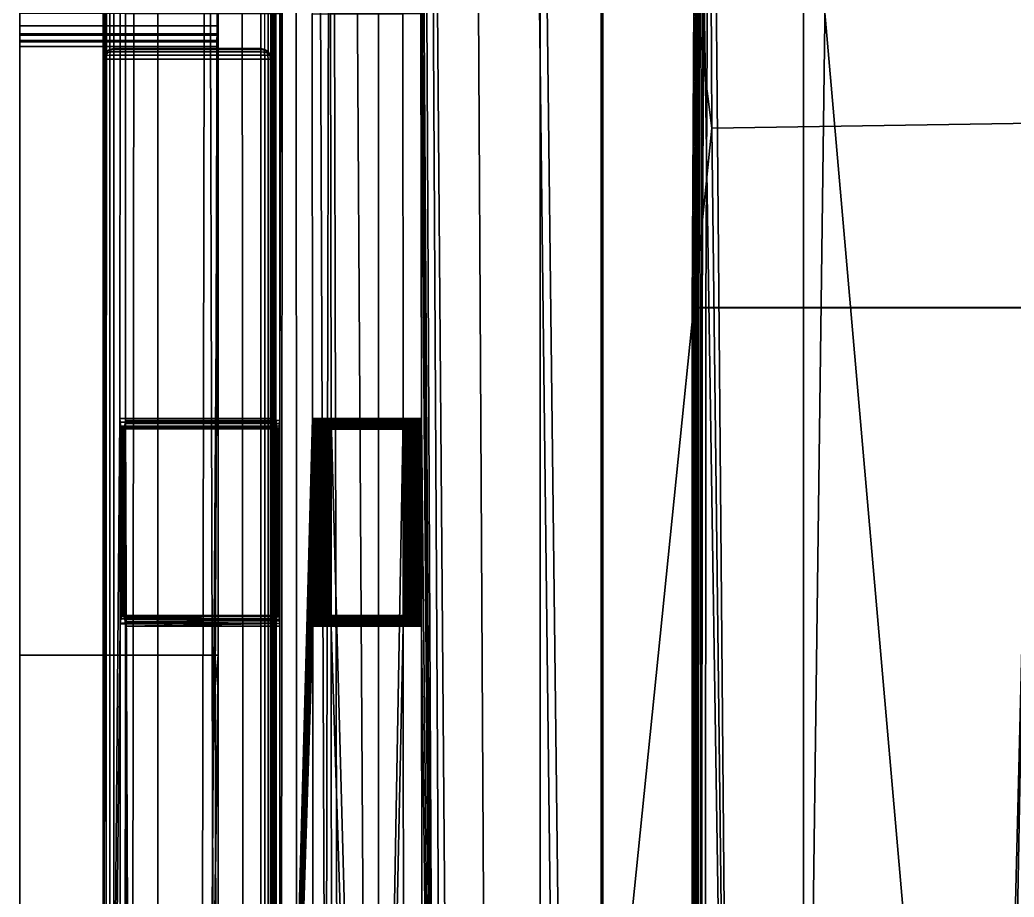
# Model space of a CAD drawing. Extents: x -11.8 to 11.8, y 0 to 23.8.
# Drawn here: x -11.843 to -7.173, y 9.117 to 13.236 of the extents above; entities that cross this region are included whole.
import ezdxf

# ---------------------------------------------------------------- set-up
doc = ezdxf.new("R2010")
doc.units = 0
doc.layers.add('SHP78CM5N_TRADECAD', color=251, linetype='CONTINUOUS')

msp = doc.modelspace()

# ---------------------------------------------------------------- linework, layer by layer
at = {"layer": 'SHP78CM5N_TRADECAD'}
for points in [[(-10.9122, 15.0961, 19.7089), (-10.9122, 22.9695, 26.2503), (-10.9122, 8.1961, 31.4876), (-10.9122, 5.9765, 30.562)], [(-10.9122, 22.9695, 26.2503), (-10.9122, 22.9691, 31.4876), (-10.9122, 8.1961, 31.4876)], [(-10.9122, 8.1961, 31.4876), (-10.9122, 22.9691, 31.4876), (-10.8059, 22.9691, 32.0447), (-10.7947, 6.9903, 31.944)], [(-10.8059, 22.9691, 32.0447), (-10.4689, 22.9691, 32.5578), (-10.4012, 5.723, 32.4901), (-10.7947, 6.9903, 31.944)], [(-10.4689, 22.9691, 32.5578), (-9.9558, 22.9691, 32.8948), (-9.8551, 4.992, 32.8836), (-10.4012, 5.723, 32.4901)], [(-9.9558, 22.9691, 32.8948), (-9.3987, 22.9691, 33.0011), (-9.3987, 4.9775, 33.0011), (-9.8551, 4.992, 32.8836)], [(-9.1047, 21.874, 33.0011), (-9.1047, 5.1816, 33.0011), (-9.3987, 4.9775, 33.0011), (-9.3987, 22.9691, 33.0011)], [(-8.1631, 5.5233, 33.2927), (-9.1122, 5.1816, 33.0768), (-9.1122, 21.874, 33.0972), (-8.1631, 21.874, 33.1998)], [(-9.1122, 5.1816, 33.0768), (-9.1047, 5.1816, 33.0011), (-9.1047, 21.874, 33.0011), (-9.1122, 21.874, 33.0972)], [(-8.1631, 5.5233, 33.2927), (-8.1631, 21.874, 33.1998), (-7.9531, 21.664, 33.3153)], [(-6.5695, 10.5575, 33.7506), (-8.1631, 5.5233, 33.2927), (-7.9531, 21.664, 33.3153), (-7.1131, 20.669, 33.3321)], [(-0.9744, 21.5017, 0.042), (-11.8433, 14.8549, 0.0397), (10.8391, 12.2355, 0.0397), (0.464, 21.5017, 0.0422)], [(-11.4521, 15.0164, 19.7867), (-11.4521, 21.3805, 19.7743), (-11.4368, 19.7363, 29.287), (-11.4521, 3.9459, 29.1788)], [(-10.6468, 19.7363, 29.2866), (-10.6621, 21.3805, 19.7738), (-10.6621, 15.0163, 19.7862), (-10.6621, 3.9458, 29.1783)], [(-6.9617, 19.8065, 33.2468), (-8.6272, 19.751, 32.9483), (-7.331, 4.8895, 33.0012), (-7.233, 4.8893, 33.0128)], [(-6.0853, 4.968, 33.29), (-5.6708, 19.8107, 33.2889), (-6.9617, 19.8065, 33.2468), (-7.233, 4.8893, 33.0128)], [(-8.5923, 12.7274, 33.7181), (-8.6272, 19.7516, 33.7387), (-6.9027, 19.8016, 33.9119), (-7.0757, 12.7506, 33.9371)], [(-11.4521, 3.9459, 29.2038), (-11.4521, 3.9459, 29.1788), (-11.4368, 19.7363, 29.287), (-11.4368, 19.7359, 29.312)], [(-11.4521, 3.9459, 29.2288), (-11.4521, 3.9459, 29.2038), (-11.4368, 19.7359, 29.312), (-11.4368, 19.7357, 29.337)], [(-11.452, 3.9459, 29.2538), (-11.4521, 3.9459, 29.2288), (-11.4368, 19.7357, 29.337), (-11.4367, 19.7356, 29.362)], [(-11.4367, 19.7357, 29.387), (-11.4369, 19.7516, 31.9273), (-11.4385, 3.9459, 31.8768), (-11.452, 3.9459, 29.2788)], [(-11.452, 3.9459, 29.2788), (-11.452, 3.9459, 29.2538), (-11.4367, 19.7356, 29.362), (-11.4367, 19.7357, 29.387)], [(-11.4369, 19.7516, 31.9273), (-11.3723, 13.2742, 32.1813), (-11.3734, 11.3645, 32.1807), (-11.4385, 3.9459, 31.8768)], [(-11.3021, 19.7516, 32.4329), (-11.3175, 3.9459, 32.4037), (-11.3476, 11.3548, 32.2775), (-11.3465, 13.2645, 32.278)], [(-11.1946, 3.9459, 32.6777), (-11.3175, 3.9459, 32.4037), (-11.3021, 19.7516, 32.4329), (-11.1947, 19.7516, 32.6785)], [(-10.9941, 4.8908, 32.9711), (-11.1946, 3.9459, 32.6777), (-11.1947, 19.7516, 32.6785), (-10.9644, 19.7516, 33.0082)], [(-10.9258, 4.8909, 33.0484), (-10.9941, 4.8908, 32.9711), (-10.9644, 19.7516, 33.0082)], [(-10.6436, 19.7516, 33.3356), (-10.6445, 4.8909, 33.3333), (-10.9258, 4.8909, 33.0484), (-10.9644, 19.7516, 33.0082)], [(-10.6621, 3.9458, 29.1783), (-10.6621, 3.9458, 29.2033), (-10.6468, 19.7359, 29.3116), (-10.6468, 19.7363, 29.2866)], [(-10.6621, 3.9458, 29.2033), (-10.6621, 3.9458, 29.2283), (-10.6468, 19.7357, 29.3366), (-10.6468, 19.7359, 29.3116)], [(-10.6621, 3.9458, 29.2283), (-10.662, 3.9458, 29.2533), (-10.6467, 19.7356, 29.3615), (-10.6468, 19.7357, 29.3366)], [(-10.662, 3.9458, 29.2783), (-10.6485, 3.9459, 31.8068), (-10.6469, 19.7516, 31.8578), (-10.6467, 19.7356, 29.3865)], [(-10.662, 3.9458, 29.2533), (-10.662, 3.9458, 29.2783), (-10.6467, 19.7356, 29.3865), (-10.6467, 19.7356, 29.3615)], [(-10.6422, 14.2395, 31.8659), (-10.6437, 17.1145, 31.8665), (-10.6469, 19.7516, 31.8578), (-10.6485, 3.9459, 31.8068)], [(-10.4696, 13.2645, 33.4259), (-10.4684, 11.3645, 33.424), (-10.6445, 4.8909, 33.3333), (-10.6436, 19.7516, 33.3356)], [(-10.6226, 10.3895, 31.9663), (-10.6171, 3.9458, 32.0106), (-10.6072, 19.7515, 32.0545), (-10.6226, 11.3548, 31.9653)], [(-10.6072, 19.7515, 32.0545), (-10.6221, 13.2645, 31.9661), (-10.6226, 11.3548, 31.9653)], [(-10.6171, 3.9458, 32.0106), (-10.5447, 3.9456, 32.2446), (-10.5459, 19.7513, 32.2452), (-10.6072, 19.7515, 32.0545)], [(-10.4104, 4.8907, 32.4603), (-10.3807, 19.7518, 32.4973), (-10.5459, 19.7513, 32.2452), (-10.5447, 3.9456, 32.2446)], [(-10.3807, 19.7518, 32.4973), (-10.4104, 4.8907, 32.4603), (-10.3458, 4.8909, 32.5269)], [(-10.2064, 4.8909, 33.5641), (-10.3815, 11.3645, 33.4738), (-10.3836, 13.2645, 33.477), (-10.2988, 19.7516, 33.5434)], [(-10.1585, 4.8919, 32.683), (-10.158, 19.7526, 32.6826), (-10.3807, 19.7518, 32.4973), (-10.3458, 4.8909, 32.5269)], [(-9.9333, 19.7516, 33.6764), (-9.82, 5.6699, 33.7016), (-10.2064, 4.8909, 33.5641), (-10.2988, 19.7516, 33.5434)], [(-10.1585, 4.8919, 32.683), (-10.0434, 11.3645, 32.7569), (-10.0447, 13.2645, 32.7589), (-10.158, 19.7526, 32.6826)], [(-9.8908, 4.8919, 32.8382), (-9.9635, 19.7526, 32.8245), (-9.9636, 17.1145, 32.8178), (-9.9626, 16.1395, 32.8161)], [(-9.642, 4.8913, 32.9253), (-9.725, 19.7519, 32.9009), (-9.9635, 19.7526, 32.8245), (-9.8908, 4.8919, 32.8382)], [(-9.4794, 19.7516, 33.7331), (-9.3116, 5.6646, 33.7334), (-9.82, 5.6699, 33.7016), (-9.9333, 19.7516, 33.6764)], [(-9.2668, 4.8909, 32.9434), (-9.4432, 19.7516, 32.9431), (-9.725, 19.7519, 32.9009), (-9.642, 4.8913, 32.9253)], [(-8.727, 19.7515, 33.7338), (-8.6272, 19.7516, 33.7387), (-8.5923, 12.7274, 33.7181), (-9.4794, 19.7516, 33.7331)], [(-8.5923, 12.7274, 33.7181), (-9.3116, 5.6646, 33.7334), (-9.4794, 19.7516, 33.7331)], [(-8.7269, 19.7511, 32.9434), (-9.4432, 19.7516, 32.9431), (-9.2668, 4.8909, 32.9434), (-8.4984, 4.8901, 32.9434)], [(-8.4984, 4.8901, 32.9434), (-8.6272, 19.751, 32.9483), (-8.7269, 19.7511, 32.9434)], [(-8.6272, 19.751, 32.9483), (-8.4984, 4.8901, 32.9434), (-7.331, 4.8895, 33.0012)], [(-11.8433, 14.8549, 0.0397), (-11.8433, 18.2724, 0.0397), (-11.8433, 14.8007, 3.451), (-11.8433, 13.1114, 3.0908)], [(-8.6563, 17.3514, 33.9303), (-8.6846, 11.8845, 33.9334), (-8.671, 11.885, 33.8131), (-8.643, 17.3502, 33.8099)], [(-8.6834, 11.8845, 33.9504), (-8.6846, 11.8845, 33.9334), (-8.6563, 17.3514, 33.9303), (-8.6551, 17.3509, 33.9471)], [(-8.6752, 11.8844, 33.9669), (-8.6834, 11.8845, 33.9504), (-8.6551, 17.3509, 33.9471), (-8.647, 17.3489, 33.9634)], [(-8.6612, 11.8844, 33.9789), (-8.6752, 11.8844, 33.9669), (-8.647, 17.3489, 33.9634), (-8.6333, 17.3457, 33.975)], [(-8.671, 11.885, 33.8131), (-8.6661, 11.885, 33.7971), (-8.6381, 17.3494, 33.7938), (-8.643, 17.3502, 33.8099)], [(-8.6661, 11.885, 33.7971), (-8.6544, 11.8851, 33.7833), (-8.6267, 17.3471, 33.7798), (-8.6381, 17.3494, 33.7938)], [(-8.6451, 11.8844, 33.9843), (-8.6612, 11.8844, 33.9789), (-8.6333, 17.3457, 33.975), (-8.6176, 17.3422, 33.9799)], [(-8.6544, 11.8851, 33.7833), (-8.6381, 11.8851, 33.7754), (-8.6108, 17.3437, 33.7715), (-8.6267, 17.3471, 33.7798)], [(-6.8874, 11.8844, 34.2259), (-8.6451, 11.8844, 33.9843), (-8.6176, 17.3422, 33.9799), (-6.8455, 16.9516, 34.1801)], [(-8.6381, 11.8851, 33.7754), (-8.6214, 11.8852, 33.7745), (-8.5944, 17.3401, 33.7701), (-8.6108, 17.3437, 33.7715)], [(-6.8231, 16.9497, 33.9702), (-8.5944, 17.3401, 33.7701), (-8.6214, 11.8852, 33.7745), (-6.8656, 11.8859, 34.0159)], [(-9.8908, 4.8919, 32.8382), (-9.9626, 16.1395, 32.8161), (-9.9604, 14.2395, 32.8128)], [(-10.9122, 4.7232, 19.6589), (-10.926, 10.1038, 12.6134), (-10.9122, 15.0961, 19.7089)], [(-10.9132, 13.5391, 11.8705), (-10.9189, 15.0836, 13.2665), (-10.9122, 15.0961, 19.7089), (-10.926, 10.1038, 12.6134)], [(-10.9122, 5.9765, 30.562), (-10.9122, 4.1167, 29.8208), (-10.9122, 4.7232, 19.6589), (-10.9122, 15.0961, 19.7089)], [(-11.4375, 15.0531, 13.305), (-11.4485, 15.0365, 13.305), (-11.4485, 13.0691, 11.5923), (-11.4375, 13.0856, 11.5923)], [(-11.4209, 15.0641, 13.305), (-11.4375, 15.0531, 13.305), (-11.4375, 13.0856, 11.5923), (-11.421, 13.0966, 11.5923)], [(-11.421, 13.0966, 11.5923), (-11.4021, 13.1003, 11.5923), (-11.4021, 15.0678, 13.305), (-11.4209, 15.0641, 13.305)], [(-10.7121, 15.0677, 13.305), (-11.4021, 15.0678, 13.305), (-11.4021, 13.1003, 11.5923), (-10.7121, 13.1002, 11.5923)], [(-10.6934, 15.0641, 13.305), (-10.7121, 15.0677, 13.305), (-10.7121, 13.1002, 11.5923), (-10.6933, 13.0965, 11.5923)], [(-10.6934, 15.0641, 13.305), (-10.6771, 15.0545, 13.305), (-10.6771, 13.0867, 11.5923), (-10.6933, 13.0965, 11.5923)], [(-10.6771, 15.0545, 13.305), (-10.6658, 15.0365, 13.305), (-10.6658, 13.0691, 11.5923), (-10.6771, 13.0867, 11.5923)], [(-11.4485, 13.0691, 11.5923), (-11.4521, 13.0503, 11.5923), (-11.4521, 15.0178, 13.305), (-11.4485, 15.0365, 13.305)], [(-11.4521, 15.0164, 19.7867), (-11.4521, 3.9459, 29.1788), (-11.4521, 3.9777, 13.305), (-11.4521, 15.0178, 13.305)], [(-11.4521, 3.9812, 11.5923), (-11.4521, 13.0503, 11.5923), (-11.4521, 15.0178, 13.305), (-11.4521, 3.9777, 13.305)], [(-10.6621, 15.0177, 13.305), (-10.6658, 15.0365, 13.305), (-10.6658, 13.0691, 11.5923), (-10.6621, 13.0502, 11.5923)], [(-10.6621, 3.9777, 13.305), (-10.6621, 15.0177, 13.305), (-10.6621, 13.0502, 11.5923), (-10.6621, 3.9811, 11.5923)], [(-10.6621, 3.9777, 13.305), (-10.6621, 3.9458, 29.1783), (-10.6621, 15.0163, 19.7862), (-10.6621, 15.0177, 13.305)], [(-11.8433, 14.8941, 6.3164), (-11.8433, 13.5391, 11.8705), (-11.8433, 13.1323, 10.8828), (-11.8433, 13.1709, 6.2526)], [(-11.8433, 13.1709, 6.2526), (-11.8433, 10.2526, 4.0531), (-11.8433, 14.8628, 3.998), (-11.8433, 14.8941, 6.3164)], [(-11.8433, 14.8628, 3.998), (-11.8433, 10.2526, 4.0531), (-10.9122, 10.2526, 4.0531), (-10.9117, 14.8319, 4.0223)], [(10.8391, 12.2355, 0.0397), (-11.8433, 14.8549, 0.0397), (-11.8433, 4.581, 0.0397), (10.8391, 4.581, 0.0397)], [(-11.8433, 4.581, 0.0397), (-11.8433, 14.8549, 0.0397), (-11.8433, 13.1114, 3.0908), (-11.8433, 8.378, 3.5149)], [(-10.9122, 13.1114, 3.0908), (-10.9122, 14.8007, 3.451), (-10.9117, 14.8319, 4.0223), (-10.9122, 10.2526, 4.0531)], [(-11.8433, 14.8007, 3.451), (-10.9122, 14.8007, 3.451), (-10.9122, 13.1114, 3.0908), (-11.8433, 13.1114, 3.0908)], [(-10.6485, 3.9459, 31.8068), (-10.6408, 11.3645, 31.8652), (-10.6416, 13.2742, 31.8666), (-10.6422, 14.2395, 31.8659)], [(-9.8908, 4.8919, 32.8382), (-9.9604, 14.2395, 32.8128), (-9.9594, 13.2645, 32.8111)], [(-11.8433, 13.4359, 11.756), (-11.8433, 13.3448, 11.6286), (-11.8433, 13.1323, 10.8828), (-11.8433, 13.5391, 11.8705)], [(-10.913, 13.4359, 11.756), (-10.9132, 13.5391, 11.8705), (-10.926, 10.1038, 12.6134)], [(-10.9127, 13.3448, 11.6286), (-10.913, 13.4359, 11.756), (-10.926, 10.1038, 12.6134)], [(-11.8433, 13.2682, 11.4903), (-11.8433, 13.2077, 11.3435), (-11.8433, 13.1323, 10.8828), (-11.8433, 13.3448, 11.6286)], [(-10.9125, 13.2682, 11.4903), (-10.9127, 13.3448, 11.6286), (-10.926, 10.1038, 12.6134)], [(-10.9125, 13.2682, 11.4903), (-10.9124, 13.2077, 11.3435), (-11.8433, 13.2077, 11.3435), (-11.8433, 13.2682, 11.4903)], [(-11.3723, 13.2742, 32.1813), (-10.6416, 13.2742, 31.8666), (-10.6408, 11.3645, 31.8652), (-11.3734, 11.3645, 32.1807)], [(-10.6221, 13.2645, 31.9661), (-11.3465, 13.2645, 32.278), (-11.3476, 11.3548, 32.2775), (-10.6226, 11.3548, 31.9653)], [(-10.926, 10.1038, 12.6134), (-10.9124, 13.2077, 11.3435), (-10.9125, 13.2682, 11.4903)], [(-10.0434, 11.3645, 32.7569), (-10.4684, 11.3645, 33.424), (-10.4696, 13.2645, 33.4259), (-10.0447, 13.2645, 32.7589)], [(-10.3815, 11.3645, 33.4738), (-9.9572, 11.3645, 32.8078), (-9.9594, 13.2645, 32.8111), (-10.3836, 13.2645, 33.477)], [(-9.8908, 4.8919, 32.8382), (-9.9594, 13.2645, 32.8111), (-9.9572, 11.3645, 32.8078)], [(-10.9124, 13.2077, 11.3435), (-10.9123, 13.1647, 11.1913), (-11.8433, 13.1647, 11.1913), (-11.8433, 13.2077, 11.3435)], [(-11.8433, 13.1647, 11.1913), (-11.8433, 13.1396, 11.0367), (-11.8433, 13.1323, 10.8828), (-11.8433, 13.2077, 11.3435)], [(-11.8433, 13.1709, 6.2526), (-11.8433, 10.2526, 6.2526), (-11.8433, 10.2526, 4.0531)], [(-11.8433, 10.2526, 6.2526), (-11.8433, 13.1709, 6.2526), (-10.9122, 13.1709, 6.2526), (-10.9122, 10.2526, 6.2526)], [(-10.9122, 13.1323, 10.8828), (-10.9122, 13.1709, 6.2526), (-11.8433, 13.1709, 6.2526), (-11.8433, 13.1323, 10.8828)], [(-10.926, 10.1038, 12.6134), (-10.9123, 13.1647, 11.1913), (-10.9124, 13.2077, 11.3435)], [(-10.9122, 13.1709, 6.2526), (-10.9122, 13.1323, 10.8828), (-10.926, 10.1038, 12.6134), (-10.9122, 10.2526, 6.2526)], [(-10.9123, 13.1647, 11.1913), (-10.9122, 13.1396, 11.0367), (-11.8433, 13.1396, 11.0367), (-11.8433, 13.1647, 11.1913)], [(-10.9122, 13.1396, 11.0367), (-10.9122, 13.1323, 10.8828), (-11.8433, 13.1323, 10.8828), (-11.8433, 13.1396, 11.0367)], [(-10.926, 10.1038, 12.6134), (-10.9122, 13.1396, 11.0367), (-10.9123, 13.1647, 11.1913)], [(-10.926, 10.1038, 12.6134), (-10.9122, 13.1323, 10.8828), (-10.9122, 13.1396, 11.0367)], [(-11.8433, 13.1114, 3.0908), (-10.9122, 13.1114, 3.0908), (-10.9447, 8.378, 3.5149), (-11.8433, 8.378, 3.5149)], [(-11.4375, 13.0856, 11.5923), (-11.4485, 13.0691, 11.5923), (-11.4483, 13.0705, 6.4257), (-11.4375, 13.0868, 6.4257)], [(-11.4361, 13.0854, 6.4087), (-11.4375, 13.0868, 6.4257), (-11.4483, 13.0705, 6.4257), (-11.4446, 13.0701, 6.407)], [(-11.4321, 13.0814, 6.3957), (-11.4361, 13.0854, 6.4087), (-11.4446, 13.0701, 6.407), (-11.4361, 13.0684, 6.3917)], [(-11.4209, 13.0939, 6.407), (-11.4213, 13.0976, 6.4257), (-11.4375, 13.0868, 6.4257), (-11.4361, 13.0854, 6.4087)], [(-11.421, 13.0966, 11.5923), (-11.4375, 13.0856, 11.5923), (-11.4375, 13.0868, 6.4257), (-11.4213, 13.0976, 6.4257)], [(-11.4321, 13.0814, 6.3957), (-11.4191, 13.0854, 6.3917), (-11.4209, 13.0939, 6.407), (-11.4361, 13.0854, 6.4087)], [(-11.4321, 13.0814, 6.3957), (-11.4361, 13.0684, 6.3917), (-11.4209, 13.0701, 6.3832), (-11.4191, 13.0854, 6.3917)], [(-11.4021, 13.0976, 6.4065), (-11.4021, 13.1014, 6.4257), (-11.4213, 13.0976, 6.4257), (-11.4209, 13.0939, 6.407)], [(-11.4213, 13.0976, 6.4257), (-11.4021, 13.1014, 6.4257), (-11.4021, 13.1003, 11.5923), (-11.421, 13.0966, 11.5923)], [(-11.4191, 13.0854, 6.3917), (-11.4021, 13.0868, 6.3903), (-11.4021, 13.0976, 6.4065), (-11.4209, 13.0939, 6.407)], [(-11.4209, 13.0701, 6.3832), (-11.4021, 13.0705, 6.3795), (-11.4021, 13.0868, 6.3903), (-11.4191, 13.0854, 6.3917)], [(-11.4021, 13.1014, 6.4257), (-11.4021, 13.0976, 6.4065), (-10.7121, 13.0976, 6.4061), (-10.7121, 13.1014, 6.4252)], [(-10.7121, 13.1002, 11.5923), (-11.4021, 13.1003, 11.5923), (-11.4021, 13.1014, 6.4257), (-10.7121, 13.1014, 6.4252)], [(-11.4021, 13.0976, 6.4065), (-11.4021, 13.0868, 6.3903), (-10.7121, 13.0867, 6.3899), (-10.7121, 13.0976, 6.4061)], [(-11.4021, 13.0868, 6.3903), (-11.4021, 13.0705, 6.3795), (-10.7121, 13.0705, 6.379), (-10.7121, 13.0867, 6.3899)], [(-10.9447, 7.7098, 4.1951), (-10.9447, 8.378, 3.5149), (-10.9122, 13.1114, 3.0908), (-10.9122, 10.2526, 4.0531)], [(-10.693, 13.0976, 6.4252), (-10.7121, 13.1014, 6.4252), (-10.7121, 13.0976, 6.4061), (-10.6934, 13.0939, 6.4065)], [(-10.6933, 13.0965, 11.5923), (-10.7121, 13.1002, 11.5923), (-10.7121, 13.1014, 6.4252), (-10.693, 13.0976, 6.4252)], [(-10.6934, 13.0939, 6.4065), (-10.7121, 13.0976, 6.4061), (-10.7121, 13.0867, 6.3899), (-10.6952, 13.0853, 6.3913)], [(-10.6952, 13.0853, 6.3913), (-10.7121, 13.0867, 6.3899), (-10.7121, 13.0705, 6.379), (-10.6934, 13.0701, 6.3827)], [(-10.6822, 13.0813, 6.3953), (-10.6782, 13.0853, 6.4082), (-10.6934, 13.0939, 6.4065), (-10.6952, 13.0853, 6.3913)], [(-10.6822, 13.0813, 6.3953), (-10.6952, 13.0853, 6.3913), (-10.6934, 13.0701, 6.3827), (-10.6782, 13.0684, 6.3912)], [(-10.6782, 13.0853, 6.4082), (-10.6768, 13.0867, 6.4252), (-10.693, 13.0976, 6.4252), (-10.6934, 13.0939, 6.4065)], [(-10.6933, 13.0965, 11.5923), (-10.6771, 13.0867, 11.5923), (-10.6768, 13.0867, 6.4252), (-10.693, 13.0976, 6.4252)], [(-10.6822, 13.0813, 6.3953), (-10.6782, 13.0684, 6.3912), (-10.6696, 13.0701, 6.4065), (-10.6782, 13.0853, 6.4082)], [(-10.6696, 13.0701, 6.4065), (-10.6659, 13.0705, 6.4252), (-10.6768, 13.0867, 6.4252), (-10.6782, 13.0853, 6.4082)], [(-10.6771, 13.0867, 11.5923), (-10.6658, 13.0691, 11.5923), (-10.6659, 13.0705, 6.4252), (-10.6768, 13.0867, 6.4252)], [(-11.4521, 3.9822, 11.0751), (-11.4522, 7.3904, 8.1058), (-11.4521, 13.0503, 11.5923), (-11.4521, 3.9812, 11.5923)], [(-11.4521, 13.0503, 11.5923), (-11.4522, 7.3904, 8.1058), (-11.4521, 7.5229, 7.93)], [(-11.4483, 13.0705, 6.4257), (-11.4521, 13.0514, 6.4257), (-11.4483, 13.0514, 6.4066), (-11.4446, 13.0701, 6.407)], [(-11.4483, 13.0705, 6.4257), (-11.4521, 13.0514, 6.4257), (-11.4521, 13.0503, 11.5923), (-11.4485, 13.0691, 11.5923)], [(-11.4521, 7.6468, 7.5614), (-11.4521, 7.6468, 6.4257), (-11.4521, 13.0514, 6.4257)], [(-11.4483, 13.0514, 6.4066), (-11.4521, 13.0514, 6.4257), (-11.4521, 7.6468, 6.4257), (-11.4483, 7.6468, 6.4066)], [(-11.4521, 7.6159, 7.7292), (-11.4521, 13.0514, 6.4257), (-11.4521, 13.0503, 11.5923), (-11.4521, 7.5229, 7.93)], [(-11.4521, 13.0514, 6.4257), (-11.4521, 7.6159, 7.7292), (-11.4521, 7.6468, 7.5614)], [(-11.4446, 13.0701, 6.407), (-11.4483, 13.0514, 6.4066), (-11.4375, 13.0514, 6.3903), (-11.4361, 13.0684, 6.3917)], [(-11.4375, 13.0514, 6.3903), (-11.4483, 13.0514, 6.4066), (-11.4483, 7.6468, 6.4066), (-11.4375, 7.6468, 6.3903)], [(-11.4361, 13.0684, 6.3917), (-11.4375, 13.0514, 6.3903), (-11.4213, 13.0514, 6.3795), (-11.4209, 13.0701, 6.3832)], [(-11.4213, 13.0514, 6.3795), (-11.4375, 13.0514, 6.3903), (-11.4375, 7.6468, 6.3903), (-11.4213, 7.6468, 6.3795)], [(-11.4213, 13.0514, 6.3795), (-11.4021, 13.0514, 6.3757), (-11.4021, 13.0705, 6.3795), (-11.4209, 13.0701, 6.3832)], [(-11.4021, 13.0514, 6.3757), (-11.4213, 13.0514, 6.3795), (-11.4213, 7.6468, 6.3795), (-11.4021, 7.6468, 6.3757)], [(-11.4021, 13.0705, 6.3795), (-11.4021, 13.0514, 6.3757), (-10.7121, 13.0514, 6.3752), (-10.7121, 13.0705, 6.379)], [(-11.4021, 13.0514, 6.3757), (-11.4021, 7.6468, 6.3757), (-10.7121, 7.6468, 6.3752), (-10.7121, 13.0514, 6.3752)], [(-10.7121, 13.0705, 6.379), (-10.7121, 13.0514, 6.3752), (-10.693, 13.0514, 6.379), (-10.6934, 13.0701, 6.3827)], [(-10.693, 13.0514, 6.379), (-10.7121, 13.0514, 6.3752), (-10.7121, 7.6468, 6.3752), (-10.693, 7.6468, 6.379)], [(-10.6934, 13.0701, 6.3827), (-10.693, 13.0514, 6.379), (-10.6768, 13.0514, 6.3899), (-10.6782, 13.0684, 6.3912)], [(-10.6768, 13.0514, 6.3899), (-10.693, 13.0514, 6.379), (-10.693, 7.6468, 6.379), (-10.6768, 7.6468, 6.3899)], [(-10.6782, 13.0684, 6.3912), (-10.6768, 13.0514, 6.3899), (-10.666, 13.0514, 6.4061), (-10.6696, 13.0701, 6.4065)], [(-10.666, 13.0514, 6.4061), (-10.6768, 13.0514, 6.3899), (-10.6768, 7.6468, 6.3899), (-10.666, 7.6468, 6.4061)], [(-10.666, 13.0514, 6.4061), (-10.6621, 13.0514, 6.4252), (-10.6659, 13.0705, 6.4252), (-10.6696, 13.0701, 6.4065)], [(-10.6621, 13.0514, 6.4252), (-10.666, 13.0514, 6.4061), (-10.666, 7.6468, 6.4061), (-10.6621, 7.6468, 6.4252)], [(-10.6621, 13.0502, 11.5923), (-10.6658, 13.0691, 11.5923), (-10.6659, 13.0705, 6.4252), (-10.6621, 13.0514, 6.4252)], [(-10.6621, 13.0502, 11.5923), (-10.6622, 7.3903, 8.1053), (-10.6621, 3.9822, 11.0746), (-10.6621, 3.9811, 11.5923)], [(-10.6621, 7.5229, 7.9295), (-10.6622, 7.3903, 8.1053), (-10.6621, 13.0502, 11.5923)], [(-10.6621, 13.0502, 11.5923), (-10.6621, 13.0514, 6.4252), (-10.6621, 7.6159, 7.7287), (-10.6621, 7.5229, 7.9295)], [(-10.6621, 13.0514, 6.4252), (-10.6621, 7.6468, 6.4252), (-10.6621, 7.6468, 7.5609)], [(-10.6621, 7.6159, 7.7287), (-10.6621, 13.0514, 6.4252), (-10.6621, 7.6468, 7.5609)], [(-8.5078, 5.6704, 33.7364), (-8.5923, 12.7274, 33.7181), (-7.0757, 12.7506, 33.9371), (-7.2506, 5.6798, 33.8295)], [(-6.0912, 5.6884, 33.9154), (-7.2506, 5.6798, 33.8295), (-7.0757, 12.7506, 33.9371)], [(-9.3116, 5.6646, 33.7334), (-8.5923, 12.7274, 33.7181), (-8.5078, 5.6704, 33.7364)], [(-8.6846, 11.8845, 33.9334), (-8.6851, 8.5281, 33.9287), (-8.6726, 8.5313, 33.8083), (-8.671, 11.885, 33.8131)], [(-8.6846, 11.8845, 33.9334), (-8.6834, 11.8845, 33.9504), (-8.6836, 8.5277, 33.9455), (-8.6851, 8.5281, 33.9287)], [(-8.6834, 11.8845, 33.9504), (-8.6752, 11.8844, 33.9669), (-8.6752, 8.5273, 33.9618), (-8.6836, 8.5277, 33.9455)], [(-8.6752, 11.8844, 33.9669), (-8.6612, 11.8844, 33.9789), (-8.6611, 8.527, 33.9734), (-8.6752, 8.5273, 33.9618)], [(-8.6661, 11.885, 33.7971), (-8.671, 11.885, 33.8131), (-8.6726, 8.5313, 33.8083), (-8.6678, 8.5317, 33.7922)], [(-8.6544, 11.8851, 33.7833), (-8.6661, 11.885, 33.7971), (-8.6678, 8.5317, 33.7922), (-8.6563, 8.5322, 33.7781)], [(-8.6612, 11.8844, 33.9789), (-8.6451, 11.8844, 33.9843), (-8.6449, 8.527, 33.9783), (-8.6611, 8.527, 33.9734)], [(-8.6381, 11.8851, 33.7754), (-8.6544, 11.8851, 33.7833), (-8.6563, 8.5322, 33.7781), (-8.6401, 8.5324, 33.7697)], [(-6.8874, 8.5276, 34.1678), (-8.6449, 8.527, 33.9783), (-8.6451, 11.8844, 33.9843), (-6.8874, 11.8844, 34.2259)], [(-8.6214, 11.8852, 33.7745), (-8.6381, 11.8851, 33.7754), (-8.6401, 8.5324, 33.7697), (-8.6233, 8.5325, 33.7684)], [(-6.8656, 11.8859, 34.0159), (-8.6214, 11.8852, 33.7745), (-8.6233, 8.5325, 33.7684), (-6.8686, 8.5349, 33.9576)], [(-11.4385, 3.9459, 31.8768), (-11.3734, 11.3645, 32.1807), (-11.3727, 10.3992, 32.1814)], [(-11.3726, 11.3472, 32.1837), (-11.3734, 11.3645, 32.1807), (-10.6408, 11.3645, 31.8652), (-10.6402, 11.3472, 31.8683)], [(-11.3726, 11.3472, 32.1837), (-11.3724, 10.4039, 32.1826), (-11.3727, 10.3992, 32.1814), (-11.3734, 11.3645, 32.1807)], [(-11.3476, 11.3548, 32.2775), (-11.3477, 10.3895, 32.2786), (-11.349, 10.4111, 32.2738), (-11.3488, 11.3415, 32.273)], [(-11.3488, 11.3415, 32.273), (-10.6233, 11.3415, 31.9605), (-10.6226, 11.3548, 31.9653), (-11.3476, 11.3548, 32.2775)], [(-11.3175, 3.9459, 32.4037), (-11.3477, 10.3895, 32.2786), (-11.3476, 11.3548, 32.2775)], [(-10.6485, 3.9459, 31.8068), (-10.6394, 8.4895, 31.8646), (-10.6399, 10.4039, 31.8671), (-10.6408, 11.3645, 31.8652)], [(-10.6445, 4.8909, 33.3333), (-10.4684, 11.3645, 33.424), (-10.4682, 11.3596, 33.4241)], [(-10.6445, 4.8909, 33.3333), (-10.4682, 11.3596, 33.4241), (-10.4678, 11.3564, 33.4243)], [(-10.6445, 4.8909, 33.3333), (-10.4678, 11.3564, 33.4243), (-10.4669, 11.3517, 33.4248)], [(-10.6445, 4.8909, 33.3333), (-10.4669, 11.3517, 33.4248), (-10.4657, 11.3472, 33.4255)], [(-10.6399, 10.4039, 31.8671), (-10.6376, 10.4238, 31.8786), (-10.6402, 11.3472, 31.8683), (-10.6408, 11.3645, 31.8652)], [(-10.6229, 10.4023, 31.9646), (-10.6226, 10.3895, 31.9663), (-10.6226, 11.3548, 31.9653), (-10.6233, 11.3415, 31.9605)], [(-10.4684, 11.3645, 33.424), (-10.0434, 11.3645, 32.7569), (-10.0432, 11.3596, 32.757), (-10.4682, 11.3596, 33.4241)], [(-10.4682, 11.3596, 33.4241), (-10.0432, 11.3596, 32.757), (-10.0429, 11.3564, 32.7572), (-10.4678, 11.3564, 33.4243)], [(-10.4678, 11.3564, 33.4243), (-10.0429, 11.3564, 32.7572), (-10.042, 11.3517, 32.7577), (-10.4669, 11.3517, 33.4248)], [(-10.4669, 10.3992, 33.4234), (-10.4675, 10.3945, 33.4231), (-10.3833, 11.3502, 33.4727), (-10.3823, 11.3548, 33.4733)], [(-10.4675, 10.3945, 33.4231), (-10.3846, 11.3458, 33.4719), (-10.3833, 11.3502, 33.4727)], [(-10.466, 10.4039, 33.424), (-10.4669, 10.3992, 33.4234), (-10.3823, 11.3548, 33.4733)], [(-10.4657, 11.3472, 33.4255), (-10.4669, 11.3517, 33.4248), (-10.042, 11.3517, 32.7577), (-10.0407, 11.3472, 32.7584)], [(-10.4646, 10.4083, 33.4248), (-10.466, 10.4039, 33.424), (-10.3823, 11.3548, 33.4733)], [(-10.4629, 10.4125, 33.4258), (-10.4646, 10.4083, 33.4248), (-10.3823, 11.3548, 33.4733)], [(-10.4609, 10.4165, 33.4269), (-10.4629, 10.4125, 33.4258), (-10.3823, 11.3548, 33.4733)], [(-10.4586, 10.4203, 33.4282), (-10.4609, 10.4165, 33.4269), (-10.3823, 11.3548, 33.4733)], [(-10.456, 10.4238, 33.4297), (-10.4586, 10.4203, 33.4282), (-10.3823, 11.3548, 33.4733)], [(-10.4531, 10.427, 33.4314), (-10.456, 10.4238, 33.4297), (-10.3823, 11.3548, 33.4733)], [(-10.45, 10.4299, 33.4332), (-10.4531, 10.427, 33.4314), (-10.3823, 11.3548, 33.4733)], [(-10.4467, 10.4325, 33.4351), (-10.45, 10.4299, 33.4332), (-10.3823, 11.3548, 33.4733)], [(-10.4431, 10.4347, 33.4371), (-10.4467, 10.4325, 33.4351), (-10.3823, 11.3548, 33.4733)], [(-10.4394, 10.4365, 33.4393), (-10.4431, 10.4347, 33.4371), (-10.3823, 11.3548, 33.4733)], [(-10.4354, 10.4379, 33.4415), (-10.4394, 10.4365, 33.4393), (-10.3823, 11.3548, 33.4733)], [(-10.4314, 10.4389, 33.4438), (-10.4354, 10.4379, 33.4415), (-10.3823, 11.3548, 33.4733)], [(-10.4286, 10.4393, 33.4454), (-10.4314, 10.4389, 33.4438), (-10.3823, 11.3548, 33.4733)], [(-10.4243, 10.4395, 33.4479), (-10.4286, 10.4393, 33.4454), (-10.3823, 11.3548, 33.4733)], [(-10.4201, 10.4393, 33.4503), (-10.4243, 10.4395, 33.4479), (-10.3823, 11.3548, 33.4733)], [(-10.4159, 10.4386, 33.4527), (-10.4201, 10.4393, 33.4503), (-10.3823, 11.3548, 33.4733)], [(-10.4119, 10.4375, 33.455), (-10.4159, 10.4386, 33.4527), (-10.3823, 11.3548, 33.4733)], [(-10.408, 10.4359, 33.4572), (-10.4119, 10.4375, 33.455), (-10.3823, 11.3548, 33.4733)], [(-10.4043, 10.434, 33.4593), (-10.408, 10.4359, 33.4572), (-10.3823, 11.3548, 33.4733)], [(-10.4008, 10.4316, 33.4613), (-10.4043, 10.434, 33.4593), (-10.3823, 11.3548, 33.4733)], [(-10.3976, 10.429, 33.4632), (-10.4008, 10.4316, 33.4613), (-10.3823, 11.3548, 33.4733)], [(-10.3945, 10.426, 33.4649), (-10.3976, 10.429, 33.4632), (-10.3823, 11.3548, 33.4733)], [(-10.3917, 10.4227, 33.4665), (-10.3945, 10.426, 33.4649), (-10.3823, 11.3548, 33.4733)], [(-10.3892, 10.4191, 33.4679), (-10.3917, 10.4227, 33.4665), (-10.3823, 11.3548, 33.4733), (-10.3817, 11.3596, 33.4736)], [(-10.3892, 10.4191, 33.4679), (-10.3817, 11.3596, 33.4736), (-10.3815, 11.3645, 33.4738)], [(-10.387, 10.4152, 33.4692), (-10.3892, 10.4191, 33.4679), (-10.3815, 11.3645, 33.4738)], [(-10.3851, 10.4111, 33.4703), (-10.387, 10.4152, 33.4692), (-10.3815, 11.3645, 33.4738)], [(-10.3835, 10.4068, 33.4712), (-10.3851, 10.4111, 33.4703), (-10.3815, 11.3645, 33.4738)], [(-9.959, 11.3502, 32.8067), (-10.3833, 11.3502, 33.4727), (-10.3846, 11.3458, 33.4719), (-9.9603, 11.3458, 32.8058)], [(-10.3823, 10.4023, 33.4719), (-10.3835, 10.4068, 33.4712), (-10.3815, 11.3645, 33.4738)], [(-9.958, 11.3548, 32.8073), (-10.3823, 11.3548, 33.4733), (-10.3833, 11.3502, 33.4727), (-9.959, 11.3502, 32.8067)], [(-10.3814, 10.3977, 33.4724), (-10.3823, 10.4023, 33.4719), (-10.3815, 11.3645, 33.4738)], [(-9.9574, 11.3596, 32.8076), (-10.3817, 11.3596, 33.4736), (-10.3823, 11.3548, 33.4733), (-9.958, 11.3548, 32.8073)], [(-10.3817, 11.3596, 33.4736), (-9.9574, 11.3596, 32.8076), (-9.9572, 11.3645, 32.8078), (-10.3815, 11.3645, 33.4738)], [(-10.3808, 10.3895, 33.4727), (-10.3811, 10.3945, 33.4726), (-10.3815, 11.3645, 33.4738)], [(-10.3811, 10.3945, 33.4726), (-10.3814, 10.3977, 33.4724), (-10.3815, 11.3645, 33.4738)], [(-10.2064, 4.8909, 33.5641), (-10.3808, 10.3895, 33.4727), (-10.3815, 11.3645, 33.4738)], [(-10.1585, 4.8919, 32.683), (-10.0428, 10.3895, 32.7559), (-10.0434, 11.3645, 32.7569)], [(-10.0428, 10.3895, 32.7559), (-10.0426, 10.3945, 32.7561), (-10.0432, 11.3596, 32.757), (-10.0434, 11.3645, 32.7569)], [(-10.0426, 10.3945, 32.7561), (-10.042, 10.3992, 32.7564), (-10.0429, 11.3564, 32.7572), (-10.0432, 11.3596, 32.757)], [(-10.042, 10.3992, 32.7564), (-10.041, 10.4039, 32.757), (-10.042, 11.3517, 32.7577), (-10.0429, 11.3564, 32.7572)], [(-10.041, 10.4039, 32.757), (-10.0396, 10.4083, 32.7577), (-10.0407, 11.3472, 32.7584), (-10.042, 11.3517, 32.7577)], [(-9.959, 11.3502, 32.8067), (-9.9603, 11.3458, 32.8058), (-9.9588, 10.4068, 32.8045), (-9.9576, 10.4023, 32.8052)], [(-9.958, 11.3548, 32.8073), (-9.959, 11.3502, 32.8067), (-9.9576, 10.4023, 32.8052), (-9.9567, 10.3977, 32.8057)], [(-9.9574, 11.3596, 32.8076), (-9.958, 11.3548, 32.8073), (-9.9567, 10.3977, 32.8057), (-9.9564, 10.3945, 32.806)], [(-9.9574, 11.3596, 32.8076), (-9.9564, 10.3945, 32.806), (-9.9562, 10.3895, 32.8061), (-9.9572, 11.3645, 32.8078)], [(-9.9562, 10.3895, 32.8061), (-9.8908, 4.8919, 32.8382), (-9.9572, 11.3645, 32.8078)], [(-11.3693, 11.3281, 32.1961), (-11.3726, 11.3472, 32.1837), (-10.6402, 11.3472, 31.8683), (-10.6376, 11.3281, 31.881)], [(-11.3698, 10.4238, 32.194), (-11.3724, 10.4039, 32.1826), (-11.3726, 11.3472, 32.1837), (-11.3693, 11.3281, 32.1961)], [(-11.3664, 10.4347, 32.2086), (-11.3698, 10.4238, 32.194), (-11.3693, 11.3281, 32.1961), (-11.3664, 11.3201, 32.2071)], [(-11.3693, 11.3281, 32.1961), (-10.6376, 11.3281, 31.881), (-10.6353, 11.3201, 31.8923), (-11.3664, 11.3201, 32.2071)], [(-11.3617, 11.3148, 32.2248), (-11.3664, 11.3201, 32.2071), (-10.6326, 11.3155, 31.9056)], [(-11.3664, 11.3201, 32.2071), (-10.6353, 11.3201, 31.8923), (-10.6326, 11.3155, 31.9056)], [(-11.3629, 10.4389, 32.2218), (-11.3664, 10.4347, 32.2086), (-11.3664, 11.3201, 32.2071), (-11.3617, 11.3148, 32.2248)], [(-11.3595, 10.4393, 32.2345), (-11.3629, 10.4389, 32.2218), (-11.3617, 11.3148, 32.2248), (-11.3583, 11.3152, 32.2375)], [(-10.6326, 11.3155, 31.9056), (-11.3583, 11.3152, 32.2375), (-11.3617, 11.3148, 32.2248)], [(-11.3547, 11.3194, 32.2507), (-11.3537, 10.4316, 32.2561), (-11.3595, 10.4393, 32.2345), (-11.3583, 11.3152, 32.2375)], [(-11.3547, 11.3194, 32.2507), (-11.3583, 11.3152, 32.2375), (-10.6276, 11.3176, 31.9328)], [(-11.3583, 11.3152, 32.2375), (-10.6283, 11.3162, 31.9282), (-10.6276, 11.3176, 31.9328)], [(-11.3583, 11.3152, 32.2375), (-10.6326, 11.3155, 31.9056), (-10.6283, 11.3162, 31.9282)], [(-11.3547, 11.3194, 32.2507), (-10.6276, 11.3176, 31.9328), (-11.3517, 11.3271, 32.2619)], [(-11.3517, 11.3271, 32.2619), (-11.351, 10.4227, 32.2663), (-11.3537, 10.4316, 32.2561), (-11.3547, 11.3194, 32.2507)], [(-11.3517, 11.3271, 32.2619), (-10.6246, 11.3303, 31.9524), (-10.6233, 11.3415, 31.9605), (-11.3488, 11.3415, 32.273)], [(-11.3488, 11.3415, 32.273), (-11.349, 10.4111, 32.2738), (-11.351, 10.4227, 32.2663), (-11.3517, 11.3271, 32.2619)], [(-11.3517, 11.3271, 32.2619), (-10.6276, 11.3176, 31.9328), (-10.6246, 11.3303, 31.9524)], [(-10.6445, 4.8909, 33.3333), (-10.4657, 11.3472, 33.4255), (-10.4641, 11.3429, 33.4264)], [(-10.6445, 4.8909, 33.3333), (-10.4641, 11.3429, 33.4264), (-10.4622, 11.3388, 33.4275)], [(-10.6445, 4.8909, 33.3333), (-10.4622, 11.3388, 33.4275), (-10.46, 11.335, 33.4287)], [(-10.6445, 4.8909, 33.3333), (-10.46, 11.335, 33.4287), (-10.4575, 11.3314, 33.4302)], [(-10.6445, 4.8909, 33.3333), (-10.4575, 11.3314, 33.4302), (-10.4547, 11.3281, 33.4318)], [(-10.6445, 4.8909, 33.3333), (-10.4547, 11.3281, 33.4318), (-10.4517, 11.3251, 33.4335)], [(-10.6445, 4.8909, 33.3333), (-10.4517, 11.3251, 33.4335), (-10.4484, 11.3224, 33.4354)], [(-10.6445, 4.8909, 33.3333), (-10.4484, 11.3224, 33.4354), (-10.4449, 11.3201, 33.4373)], [(-10.6445, 4.8909, 33.3333), (-10.4449, 11.3201, 33.4373), (-10.4412, 11.3182, 33.4395), (-10.4677, 10.3895, 33.423)], [(-10.6376, 10.4238, 31.8786), (-10.6354, 10.4325, 31.8894), (-10.6376, 11.3281, 31.881), (-10.6402, 11.3472, 31.8683)], [(-10.6354, 10.4325, 31.8894), (-10.6319, 10.4389, 31.907), (-10.6353, 11.3201, 31.8923), (-10.6376, 11.3281, 31.881)], [(-10.6319, 10.4389, 31.907), (-10.6297, 10.4393, 31.9203), (-10.6326, 11.3155, 31.9056), (-10.6353, 11.3201, 31.8923)], [(-10.6283, 11.3162, 31.9282), (-10.6326, 11.3155, 31.9056), (-10.6297, 10.4393, 31.9203)], [(-10.6269, 10.434, 31.9387), (-10.6276, 11.3176, 31.9328), (-10.6283, 11.3162, 31.9282), (-10.6297, 10.4393, 31.9203)], [(-10.6246, 11.3303, 31.9524), (-10.6276, 11.3176, 31.9328), (-10.6269, 10.434, 31.9387), (-10.6242, 10.4191, 31.9565)], [(-10.6233, 11.3415, 31.9605), (-10.6246, 11.3303, 31.9524), (-10.6242, 10.4191, 31.9565), (-10.6238, 10.4152, 31.9591)], [(-10.6233, 11.3415, 31.9605), (-10.6238, 10.4152, 31.9591), (-10.6229, 10.4023, 31.9646)], [(-10.4677, 10.3895, 33.423), (-10.4412, 11.3182, 33.4395), (-10.4373, 11.3166, 33.4417), (-10.4675, 10.3945, 33.4231)], [(-10.4675, 10.3945, 33.4231), (-10.3849, 11.345, 33.4717), (-10.3846, 11.3458, 33.4719)], [(-10.4675, 10.3945, 33.4231), (-10.3863, 11.3415, 33.4709), (-10.3849, 11.345, 33.4717)], [(-10.4675, 10.3945, 33.4231), (-10.3883, 11.3375, 33.4697), (-10.3863, 11.3415, 33.4709)], [(-10.4675, 10.3945, 33.4231), (-10.3906, 11.3338, 33.4684), (-10.3883, 11.3375, 33.4697)], [(-10.4675, 10.3945, 33.4231), (-10.3932, 11.3303, 33.4669), (-10.3906, 11.3338, 33.4684)], [(-10.4675, 10.3945, 33.4231), (-10.3961, 11.3271, 33.4653), (-10.3932, 11.3303, 33.4669)], [(-10.4675, 10.3945, 33.4231), (-10.3992, 11.3242, 33.4635), (-10.3961, 11.3271, 33.4653)], [(-10.4675, 10.3945, 33.4231), (-10.4026, 11.3216, 33.4616), (-10.3992, 11.3242, 33.4635)], [(-10.4675, 10.3945, 33.4231), (-10.4061, 11.3194, 33.4595), (-10.4026, 11.3216, 33.4616)], [(-10.4675, 10.3945, 33.4231), (-10.4099, 11.3176, 33.4574), (-10.4061, 11.3194, 33.4595)], [(-10.4675, 10.3945, 33.4231), (-10.4138, 11.3162, 33.4551), (-10.4099, 11.3176, 33.4574)], [(-10.4675, 10.3945, 33.4231), (-10.4373, 11.3166, 33.4417), (-10.4333, 11.3155, 33.444)], [(-10.4675, 10.3945, 33.4231), (-10.4178, 11.3152, 33.4528), (-10.4138, 11.3162, 33.4551)], [(-10.4675, 10.3945, 33.4231), (-10.4333, 11.3155, 33.444), (-10.4292, 11.3148, 33.4463)], [(-10.4675, 10.3945, 33.4231), (-10.4206, 11.3148, 33.4512), (-10.4178, 11.3152, 33.4528)], [(-10.4675, 10.3945, 33.4231), (-10.4292, 11.3148, 33.4463), (-10.4249, 11.3145, 33.4488)], [(-10.4675, 10.3945, 33.4231), (-10.4249, 11.3145, 33.4488), (-10.4206, 11.3148, 33.4512)], [(-10.4657, 11.3472, 33.4255), (-10.0407, 11.3472, 32.7584), (-10.0392, 11.3429, 32.7593), (-10.4641, 11.3429, 33.4264)], [(-10.4622, 11.3388, 33.4275), (-10.4641, 11.3429, 33.4264), (-10.0392, 11.3429, 32.7593), (-10.0372, 11.3388, 32.7604)], [(-10.4622, 11.3388, 33.4275), (-10.0372, 11.3388, 32.7604), (-10.035, 11.335, 32.7616), (-10.46, 11.335, 33.4287)], [(-10.46, 11.335, 33.4287), (-10.035, 11.335, 32.7616), (-10.0325, 11.3314, 32.7631), (-10.4575, 11.3314, 33.4302)], [(-10.4575, 11.3314, 33.4302), (-10.0325, 11.3314, 32.7631), (-10.0297, 11.3281, 32.7646), (-10.4547, 11.3281, 33.4318)], [(-10.4517, 11.3251, 33.4335), (-10.4547, 11.3281, 33.4318), (-10.0297, 11.3281, 32.7646), (-10.0266, 11.3251, 32.7663)], [(-10.4517, 11.3251, 33.4335), (-10.0266, 11.3251, 32.7663), (-10.0233, 11.3224, 32.7682), (-10.4484, 11.3224, 33.4354)], [(-10.4449, 11.3201, 33.4373), (-10.4484, 11.3224, 33.4354), (-10.0233, 11.3224, 32.7682), (-10.0198, 11.3201, 32.7702)], [(-10.4449, 11.3201, 33.4373), (-10.0198, 11.3201, 32.7702), (-10.0161, 11.3182, 32.7722), (-10.4412, 11.3182, 33.4395)], [(-10.4412, 11.3182, 33.4395), (-10.0161, 11.3182, 32.7722), (-10.0123, 11.3166, 32.7744), (-10.4373, 11.3166, 33.4417)], [(-10.4373, 11.3166, 33.4417), (-10.0123, 11.3166, 32.7744), (-10.0082, 11.3155, 32.7767), (-10.4333, 11.3155, 33.444)], [(-10.4292, 11.3148, 33.4463), (-10.4333, 11.3155, 33.444), (-10.0082, 11.3155, 32.7767), (-10.0041, 11.3148, 32.779)], [(-10.4292, 11.3148, 33.4463), (-10.0041, 11.3148, 32.779), (-10.0005, 11.3146, 32.781), (-10.4249, 11.3145, 33.4488)], [(-9.9956, 11.3148, 32.7841), (-10.4206, 11.3148, 33.4512), (-10.4249, 11.3145, 33.4488), (-9.9998, 11.3145, 32.7815)], [(-9.9998, 11.3145, 32.7815), (-10.4249, 11.3145, 33.4488), (-10.0005, 11.3146, 32.781)], [(-9.9956, 11.3148, 32.7841), (-9.9929, 11.3152, 32.7857), (-10.4178, 11.3152, 33.4528), (-10.4206, 11.3148, 33.4512)], [(-9.9889, 11.3162, 32.7882), (-10.4138, 11.3162, 33.4551), (-10.4178, 11.3152, 33.4528), (-9.9929, 11.3152, 32.7857)], [(-9.9889, 11.3162, 32.7882), (-9.9851, 11.3176, 32.7906), (-10.4099, 11.3176, 33.4574), (-10.4138, 11.3162, 33.4551)], [(-9.9814, 11.3194, 32.7928), (-10.4061, 11.3194, 33.4595), (-10.4099, 11.3176, 33.4574), (-9.9851, 11.3176, 32.7906)], [(-9.9779, 11.3216, 32.795), (-10.4026, 11.3216, 33.4616), (-10.4061, 11.3194, 33.4595), (-9.9814, 11.3194, 32.7928)], [(-9.9746, 11.3242, 32.797), (-10.3992, 11.3242, 33.4635), (-10.4026, 11.3216, 33.4616), (-9.9779, 11.3216, 32.795)], [(-9.9716, 11.3271, 32.7989), (-10.3961, 11.3271, 33.4653), (-10.3992, 11.3242, 33.4635), (-9.9746, 11.3242, 32.797)], [(-9.9688, 11.3303, 32.8006), (-10.3932, 11.3303, 33.4669), (-10.3961, 11.3271, 33.4653), (-9.9716, 11.3271, 32.7989)], [(-9.9662, 11.3338, 32.8022), (-10.3906, 11.3338, 33.4684), (-10.3932, 11.3303, 33.4669), (-9.9688, 11.3303, 32.8006)], [(-9.9639, 11.3375, 32.8036), (-10.3883, 11.3375, 33.4697), (-10.3906, 11.3338, 33.4684), (-9.9662, 11.3338, 32.8022)], [(-9.962, 11.3415, 32.8048), (-10.3863, 11.3415, 33.4709), (-10.3883, 11.3375, 33.4697), (-9.9639, 11.3375, 32.8036)], [(-10.3863, 11.3415, 33.4709), (-9.962, 11.3415, 32.8048), (-10.3849, 11.345, 33.4717)], [(-10.3849, 11.345, 33.4717), (-9.962, 11.3415, 32.8048), (-9.9603, 11.3458, 32.8058), (-10.3846, 11.3458, 33.4719)], [(-10.0396, 10.4083, 32.7577), (-10.0379, 10.4125, 32.7587), (-10.0392, 11.3429, 32.7593), (-10.0407, 11.3472, 32.7584)], [(-10.0379, 10.4125, 32.7587), (-10.0359, 10.4165, 32.7598), (-10.0372, 11.3388, 32.7604), (-10.0392, 11.3429, 32.7593)], [(-10.0359, 10.4165, 32.7598), (-10.0336, 10.4203, 32.7612), (-10.035, 11.335, 32.7616), (-10.0372, 11.3388, 32.7604)], [(-10.0336, 10.4203, 32.7612), (-10.031, 10.4238, 32.7626), (-10.0325, 11.3314, 32.7631), (-10.035, 11.335, 32.7616)], [(-10.031, 10.4238, 32.7626), (-10.0281, 10.427, 32.7643), (-10.0297, 11.3281, 32.7646), (-10.0325, 11.3314, 32.7631)], [(-10.0281, 10.427, 32.7643), (-10.025, 10.4299, 32.766), (-10.0266, 11.3251, 32.7663), (-10.0297, 11.3281, 32.7646)], [(-10.025, 10.4299, 32.766), (-10.0216, 10.4325, 32.7679), (-10.0233, 11.3224, 32.7682), (-10.0266, 11.3251, 32.7663)], [(-10.0216, 10.4325, 32.7679), (-10.0181, 10.4347, 32.7699), (-10.0198, 11.3201, 32.7702), (-10.0233, 11.3224, 32.7682)], [(-10.0181, 10.4347, 32.7699), (-10.0143, 10.4365, 32.7721), (-10.0161, 11.3182, 32.7722), (-10.0198, 11.3201, 32.7702)], [(-10.0143, 10.4365, 32.7721), (-10.0104, 10.4379, 32.7743), (-10.0123, 11.3166, 32.7744), (-10.0161, 11.3182, 32.7722)], [(-10.0104, 10.4379, 32.7743), (-10.0063, 10.4389, 32.7766), (-10.0082, 11.3155, 32.7767), (-10.0123, 11.3166, 32.7744)], [(-10.0063, 10.4389, 32.7766), (-10.0035, 10.4393, 32.7781), (-10.0041, 11.3148, 32.779), (-10.0082, 11.3155, 32.7767)], [(-10.0035, 10.4393, 32.7781), (-9.9992, 10.4395, 32.7806), (-10.0005, 11.3146, 32.781), (-10.0041, 11.3148, 32.779)], [(-9.9992, 10.4395, 32.7806), (-9.9998, 11.3145, 32.7815), (-10.0005, 11.3146, 32.781)], [(-9.9956, 11.3148, 32.7841), (-9.9998, 11.3145, 32.7815), (-9.9992, 10.4395, 32.7806), (-9.9949, 10.4393, 32.783)], [(-9.9929, 11.3152, 32.7857), (-9.9956, 11.3148, 32.7841), (-9.9949, 10.4393, 32.783), (-9.9907, 10.4386, 32.7853)], [(-9.9851, 11.3176, 32.7906), (-9.9889, 11.3162, 32.7882), (-9.9929, 11.3152, 32.7857), (-9.9814, 11.3194, 32.7928)], [(-9.9889, 11.3162, 32.7882), (-9.9929, 11.3152, 32.7857), (-9.9907, 10.4386, 32.7853), (-9.9867, 10.4375, 32.7876)], [(-9.9851, 11.3176, 32.7906), (-9.9889, 11.3162, 32.7882), (-9.9867, 10.4375, 32.7876), (-9.9829, 10.4359, 32.7898)], [(-9.9814, 11.3194, 32.7928), (-9.9851, 11.3176, 32.7906), (-9.9829, 10.4359, 32.7898), (-9.9792, 10.434, 32.792)], [(-9.9779, 11.3216, 32.795), (-9.9814, 11.3194, 32.7928), (-9.9792, 10.434, 32.792), (-9.9758, 10.4316, 32.7941)], [(-9.9746, 11.3242, 32.797), (-9.9779, 11.3216, 32.795), (-9.9758, 10.4316, 32.7941), (-9.9726, 10.429, 32.7961)], [(-9.9716, 11.3271, 32.7989), (-9.9746, 11.3242, 32.797), (-9.9726, 10.429, 32.7961), (-9.9696, 10.426, 32.7979)], [(-9.9688, 11.3303, 32.8006), (-9.9716, 11.3271, 32.7989), (-9.9696, 10.426, 32.7979), (-9.9669, 10.4227, 32.7996)], [(-9.9662, 11.3338, 32.8022), (-9.9688, 11.3303, 32.8006), (-9.9669, 10.4227, 32.7996), (-9.9644, 10.4191, 32.8011)], [(-9.9639, 11.3375, 32.8036), (-9.9662, 11.3338, 32.8022), (-9.9644, 10.4191, 32.8011), (-9.9622, 10.4152, 32.8024)], [(-9.962, 11.3415, 32.8048), (-9.9639, 11.3375, 32.8036), (-9.9622, 10.4152, 32.8024), (-9.9603, 10.4111, 32.8036)], [(-9.9603, 11.3458, 32.8058), (-9.962, 11.3415, 32.8048), (-9.9603, 10.4111, 32.8036), (-9.9588, 10.4068, 32.8045)], [(-4.0898, 6.3462, 33.5354), (-8.1631, 5.5233, 33.2927), (-6.5695, 10.5575, 33.7506), (-1.3123, 11.1622, 34.2357)], [(-11.3698, 10.4238, 32.194), (-10.6376, 10.4238, 31.8786), (-10.6399, 10.4039, 31.8671), (-11.3724, 10.4039, 32.1826)], [(-11.3698, 10.4238, 32.194), (-11.3664, 10.4347, 32.2086), (-10.6354, 10.4325, 31.8894), (-10.6376, 10.4238, 31.8786)], [(-11.3664, 10.4347, 32.2086), (-10.6319, 10.4389, 31.907), (-10.6354, 10.4325, 31.8894)], [(-11.3629, 10.4389, 32.2218), (-10.6319, 10.4389, 31.907), (-11.3664, 10.4347, 32.2086)], [(-10.6319, 10.4389, 31.907), (-11.3629, 10.4389, 32.2218), (-11.3595, 10.4393, 32.2345)], [(-11.3595, 10.4393, 32.2345), (-10.6297, 10.4393, 31.9203), (-10.6319, 10.4389, 31.907)], [(-11.3595, 10.4393, 32.2345), (-11.3537, 10.4316, 32.2561), (-10.6269, 10.434, 31.9387), (-10.6297, 10.4393, 31.9203)], [(-11.3537, 10.4316, 32.2561), (-10.6242, 10.4191, 31.9565), (-10.6269, 10.434, 31.9387)], [(-11.351, 10.4227, 32.2663), (-10.6242, 10.4191, 31.9565), (-11.3537, 10.4316, 32.2561)], [(-11.349, 10.4111, 32.2738), (-10.6242, 10.4191, 31.9565), (-11.351, 10.4227, 32.2663)], [(-11.349, 10.4111, 32.2738), (-10.6238, 10.4152, 31.9591), (-10.6242, 10.4191, 31.9565)], [(-11.349, 10.4111, 32.2738), (-10.6229, 10.4023, 31.9646), (-10.6238, 10.4152, 31.9591)], [(-10.4609, 10.4165, 33.4269), (-10.0359, 10.4165, 32.7598), (-10.0379, 10.4125, 32.7587), (-10.4629, 10.4125, 33.4258)], [(-10.4586, 10.4203, 33.4282), (-10.0336, 10.4203, 32.7612), (-10.0359, 10.4165, 32.7598), (-10.4609, 10.4165, 33.4269)], [(-10.456, 10.4238, 33.4297), (-10.031, 10.4238, 32.7626), (-10.0336, 10.4203, 32.7612), (-10.4586, 10.4203, 33.4282)], [(-10.4531, 10.427, 33.4314), (-10.0281, 10.427, 32.7643), (-10.031, 10.4238, 32.7626), (-10.456, 10.4238, 33.4297)], [(-10.45, 10.4299, 33.4332), (-10.025, 10.4299, 32.766), (-10.0281, 10.427, 32.7643), (-10.4531, 10.427, 33.4314)], [(-10.4467, 10.4325, 33.4351), (-10.0216, 10.4325, 32.7679), (-10.025, 10.4299, 32.766), (-10.45, 10.4299, 33.4332)], [(-10.4467, 10.4325, 33.4351), (-10.4431, 10.4347, 33.4371), (-10.0181, 10.4347, 32.7699), (-10.0216, 10.4325, 32.7679)], [(-10.4394, 10.4365, 33.4393), (-10.0143, 10.4365, 32.7721), (-10.0181, 10.4347, 32.7699), (-10.4431, 10.4347, 33.4371)], [(-10.4394, 10.4365, 33.4393), (-10.4354, 10.4379, 33.4415), (-10.0104, 10.4379, 32.7743), (-10.0143, 10.4365, 32.7721)], [(-10.4354, 10.4379, 33.4415), (-10.4314, 10.4389, 33.4438), (-10.0063, 10.4389, 32.7766), (-10.0104, 10.4379, 32.7743)], [(-10.4286, 10.4393, 33.4454), (-10.0035, 10.4393, 32.7781), (-10.0063, 10.4389, 32.7766), (-10.4314, 10.4389, 33.4438)], [(-10.4243, 10.4395, 33.4479), (-9.9992, 10.4395, 32.7806), (-10.0035, 10.4393, 32.7781), (-10.4286, 10.4393, 33.4454)], [(-10.4243, 10.4395, 33.4479), (-10.4201, 10.4393, 33.4503), (-9.9949, 10.4393, 32.783), (-9.9992, 10.4395, 32.7806)], [(-10.4159, 10.4386, 33.4527), (-9.9907, 10.4386, 32.7853), (-9.9949, 10.4393, 32.783), (-10.4201, 10.4393, 33.4503)], [(-10.4159, 10.4386, 33.4527), (-10.4119, 10.4375, 33.455), (-9.9867, 10.4375, 32.7876), (-9.9907, 10.4386, 32.7853)], [(-10.408, 10.4359, 33.4572), (-9.9829, 10.4359, 32.7898), (-9.9867, 10.4375, 32.7876), (-10.4119, 10.4375, 33.455)], [(-9.9829, 10.4359, 32.7898), (-10.408, 10.4359, 33.4572), (-10.4043, 10.434, 33.4593), (-9.9792, 10.434, 32.792)], [(-9.9758, 10.4316, 32.7941), (-9.9792, 10.434, 32.792), (-10.4043, 10.434, 33.4593), (-10.4008, 10.4316, 33.4613)], [(-9.9758, 10.4316, 32.7941), (-10.4008, 10.4316, 33.4613), (-10.3976, 10.429, 33.4632), (-9.9726, 10.429, 32.7961)], [(-9.9726, 10.429, 32.7961), (-10.3976, 10.429, 33.4632), (-10.3945, 10.426, 33.4649), (-9.9696, 10.426, 32.7979)], [(-9.9696, 10.426, 32.7979), (-10.3945, 10.426, 33.4649), (-10.3917, 10.4227, 33.4665), (-9.9669, 10.4227, 32.7996)], [(-9.9669, 10.4227, 32.7996), (-10.3917, 10.4227, 33.4665), (-10.3892, 10.4191, 33.4679), (-9.9644, 10.4191, 32.8011)], [(-9.9644, 10.4191, 32.8011), (-10.3892, 10.4191, 33.4679), (-10.387, 10.4152, 33.4692), (-9.9622, 10.4152, 32.8024)], [(-9.9622, 10.4152, 32.8024), (-10.387, 10.4152, 33.4692), (-10.3851, 10.4111, 33.4703), (-9.9603, 10.4111, 32.8036)], [(-9.9669, 10.4227, 32.7996), (-9.9644, 10.4191, 32.8011), (-9.9726, 10.429, 32.7961), (-9.9696, 10.426, 32.7979)], [(-11.4385, 3.9459, 31.8768), (-11.3727, 10.3992, 32.1814), (-11.3718, 8.4895, 32.18)], [(-11.3724, 10.4039, 32.1826), (-10.6399, 10.4039, 31.8671), (-11.3727, 10.3992, 32.1814)], [(-10.6394, 8.4895, 31.8646), (-11.3718, 8.4895, 32.18), (-11.3727, 10.3992, 32.1814), (-10.6399, 10.4039, 31.8671)], [(-11.3477, 10.3895, 32.2786), (-10.6229, 10.4023, 31.9646), (-11.349, 10.4111, 32.2738)], [(-10.6226, 10.3895, 31.9663), (-11.3477, 10.3895, 32.2786), (-11.3486, 8.4846, 32.2787), (-10.623, 8.4846, 31.9662)], [(-11.3175, 3.9459, 32.4037), (-11.3486, 8.4846, 32.2787), (-11.3477, 10.3895, 32.2786)], [(-11.3477, 10.3895, 32.2786), (-10.6226, 10.3895, 31.9663), (-10.6229, 10.4023, 31.9646)], [(-10.4677, 10.3895, 33.423), (-10.4665, 8.4895, 33.421), (-10.6445, 4.8909, 33.3333)], [(-10.6171, 3.9458, 32.0106), (-10.6226, 10.3895, 31.9663), (-10.623, 8.4846, 31.9662)], [(-10.4675, 10.3945, 33.4231), (-10.0426, 10.3945, 32.7561), (-10.0428, 10.3895, 32.7559), (-10.4677, 10.3895, 33.423)], [(-10.0415, 8.4895, 32.754), (-10.4665, 8.4895, 33.421), (-10.4677, 10.3895, 33.423), (-10.0428, 10.3895, 32.7559)], [(-10.4669, 10.3992, 33.4234), (-10.042, 10.3992, 32.7564), (-10.0426, 10.3945, 32.7561), (-10.4675, 10.3945, 33.4231)], [(-10.466, 10.4039, 33.424), (-10.041, 10.4039, 32.757), (-10.042, 10.3992, 32.7564), (-10.4669, 10.3992, 33.4234)], [(-10.4646, 10.4083, 33.4248), (-10.0396, 10.4083, 32.7577), (-10.041, 10.4039, 32.757), (-10.466, 10.4039, 33.424)], [(-10.4629, 10.4125, 33.4258), (-10.0379, 10.4125, 32.7587), (-10.0396, 10.4083, 32.7577), (-10.4646, 10.4083, 33.4248)], [(-9.9603, 10.4111, 32.8036), (-10.3851, 10.4111, 33.4703), (-10.3835, 10.4068, 33.4712), (-9.9588, 10.4068, 32.8045)], [(-9.9588, 10.4068, 32.8045), (-10.3835, 10.4068, 33.4712), (-10.3823, 10.4023, 33.4719), (-9.9576, 10.4023, 32.8052)], [(-9.9576, 10.4023, 32.8052), (-10.3823, 10.4023, 33.4719), (-10.3814, 10.3977, 33.4724), (-9.9567, 10.3977, 32.8057)], [(-9.9567, 10.3977, 32.8057), (-10.3814, 10.3977, 33.4724), (-10.3811, 10.3945, 33.4726), (-9.9564, 10.3945, 32.806)], [(-9.9564, 10.3945, 32.806), (-10.3811, 10.3945, 33.4726), (-10.3808, 10.3895, 33.4727), (-9.9562, 10.3895, 32.8061)], [(-10.2064, 4.8909, 33.5641), (-10.3796, 8.4895, 33.4707), (-10.3808, 10.3895, 33.4727)], [(-10.3808, 10.3895, 33.4727), (-10.3796, 8.4895, 33.4707), (-9.9547, 9.0292, 32.8037), (-9.9562, 10.3895, 32.8061)], [(-10.1585, 4.8919, 32.683), (-10.0415, 8.4895, 32.754), (-10.0428, 10.3895, 32.7559)], [(-9.9562, 10.3895, 32.8061), (-9.9547, 9.0292, 32.8037), (-9.8908, 4.8919, 32.8382)], [(-11.8433, 10.2526, 4.0531), (-11.8433, 10.2526, 6.2526), (-10.9122, 10.2526, 6.2526), (-10.9122, 10.2526, 4.0531)], [(-10.9122, 5.5195, 6.3166), (-10.9122, 5.704, 6.001), (-10.9447, 7.5364, 4.7182), (-10.9122, 10.2526, 6.2526)], [(-10.9447, 7.5364, 4.7182), (-10.9447, 7.7098, 4.1951), (-10.9122, 10.2526, 4.0531), (-10.9122, 10.2526, 6.2526)], [(-10.926, 10.1038, 12.6134), (-10.9122, 4.7232, 19.6589), (-10.9122, 5.5195, 6.3166), (-10.9122, 10.2526, 6.2526)]]:
    msp.add_3dface(points, dxfattribs=at)

doc.saveas('drawing.dxf')
